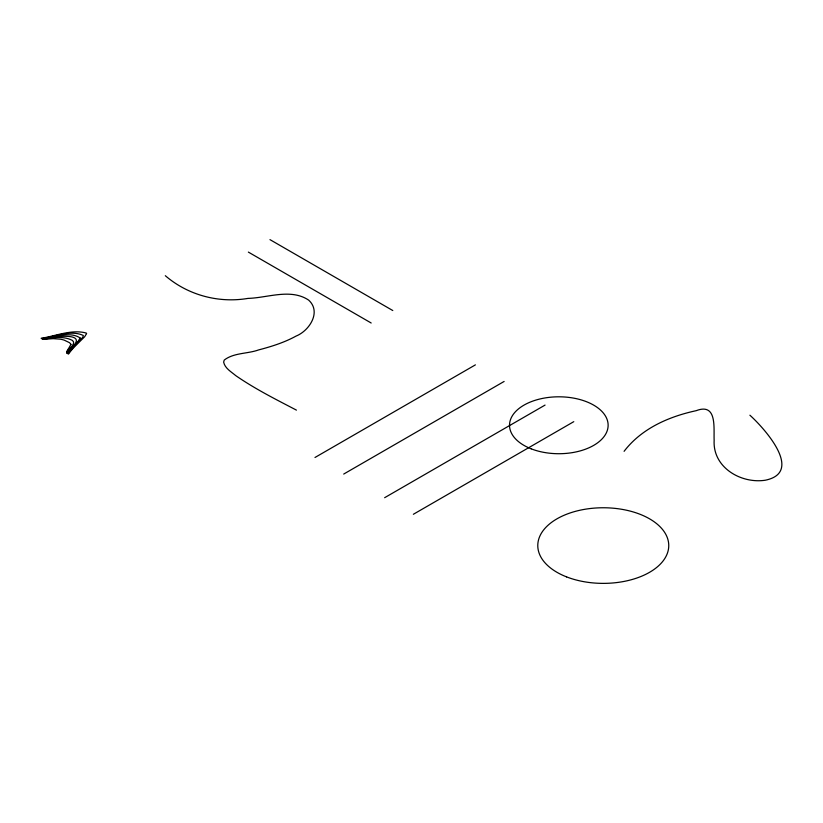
<?xml version="1.0" encoding="UTF-8"?>
<svg xmlns="http://www.w3.org/2000/svg" width="823" height="823" viewBox="0 0 823 823"><rect width="100%" height="100%" fill="white"/><g stroke="black" fill="none" stroke-linecap="round" stroke-linejoin="round"><path stroke-width="1.23" d="M624.091 451.323C641.57 428.464 668.79 416.603 696.196 410.677C717.327 402.57 713.572 427.939 714.148 440.387C712.615 467.413 740.978 483.955 765.318 480.221C804.338 472.196 763.919 427.847 749.897 415.204M314.983 457.485L475.396 364.867M343.705 474.069L504.129 381.45M384.639 497.699L545.063 405.081M413.362 514.282L573.785 421.664M296.434 410.121C275.787 399.35 254.873 388.857 235.687 375.576C231.201 371.759 224.936 368.344 223.64 362.11L224.237 360.073C233.845 352.614 247.456 353.941 258.628 349.919C271.508 346.545 284.346 342.512 296.064 336.082C309.325 330.795 321.649 311.917 308.666 300.128C290.756 288.122 267.681 297.875 247.99 298.399C218.661 303.368 187.942 295.179 165.32 275.705M269.965 239.627L392.787 310.538M248.361 252.095L371.183 323.007M86.559 333.603L84.676 336.73L74.152 347.131A150.156 86.693 0 0 0 68.484 354.075L68.021 353.797L71.683 349.086L82.814 337.235L83.298 335.465C70.5 329.55 54.884 336.792 41.623 338.562L41.15 338.294C55.799 336.031 71.652 329.046 86.322 333.058L86.559 333.603M80.109 337.944L78.483 340.784L67.548 353.53L67.075 353.262A158.479 91.497 0 0 1 70.922 348.222C90.993 330.774 49.442 336.977 42.559 339.107L42.086 338.829C53.907 337.523 69.646 330.928 80.109 337.944M70.943 344.343L68.998 347.79A124.252 71.735 0 0 0 66.941 351.205L66.612 352.995C67.28 348.931 77.167 344.096 72.311 340.362C63.268 335.763 52.549 337.574 43.022 339.374L53.197 338.665L60.316 339.169A18.116 10.462 0 0 1 64.266 340.166L69.585 342.718L70.943 344.343M566.574 576.882A65.48 37.807 0 0 0 668.585 548.252A65.48 37.807 0 0 0 574.629 511.567A65.48 37.807 0 0 0 566.574 576.882M531.205 448.833A49.298 28.455 0 0 0 608.002 427.291A49.298 28.455 0 0 0 537.275 399.669A49.298 28.455 0 0 0 531.205 448.833"/></g></svg>
